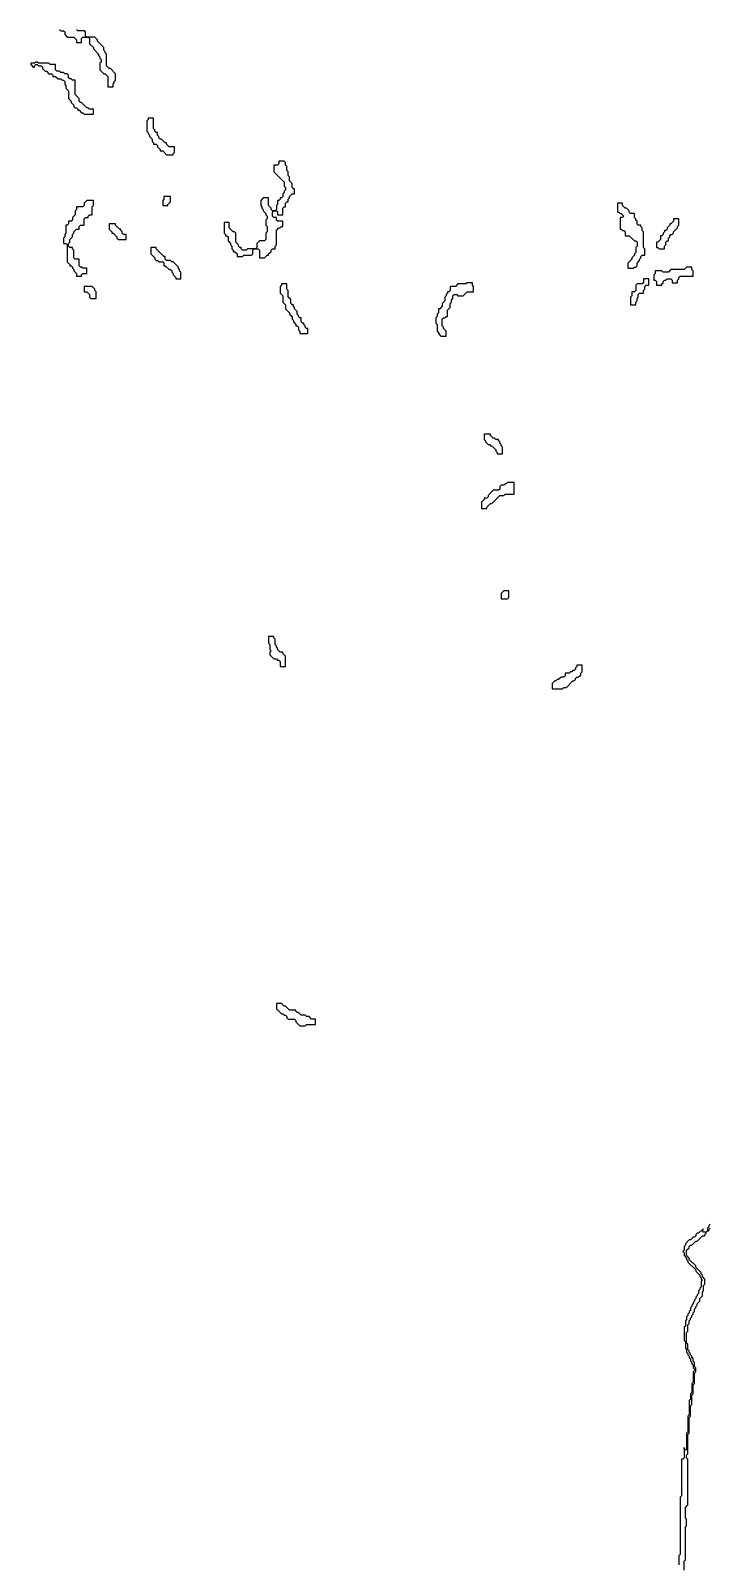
# Model space of a CAD drawing. Header units: metres. Extents: x 0 to 1000, y 0 to 1405.
# Drawn here: x 12.7 to 142.6, y 817.6 to 1111.2 of the extents above; entities that cross this region are included whole.
import ezdxf

# ---------------------------------------------------------------- set-up
doc = ezdxf.new("R2010")
doc.units = ezdxf.units.M

msp = doc.modelspace()

# ---------------------------------------------------------------- linework, layer by layer
for points in [[(18.25, 1111.5), (18.5, 1111.25), (19, 1111.25), (19.25, 1111), (19.25, 1110.5), (19.75, 1110), (21, 1110), (21.5, 1109.5), (21.5, 1109), (22.5, 1109), (22.5, 1109.75), (22.75, 1110), (23.75, 1110), (24, 1109.75), (24, 1108.75), (24.75, 1108), (24.75, 1107.75), (25.75, 1106.75), (25.75, 1106.5), (26, 1106.25), (26, 1106), (26.25, 1105.75), (26.25, 1105.25), (26, 1105), (26, 1103.75), (26.75, 1103), (27, 1103), (27.5, 1102.5), (27.5, 1100.5), (28.5, 1100.5), (28.5, 1101), (28.75, 1101.25), (28.75, 1101.5), (29, 1101.75), (29, 1103), (28, 1104), (27.75, 1104), (27.25, 1104.5), (27.25, 1106.75), (27, 1107), (27, 1107.25), (26.75, 1107.5), (26.75, 1108), (25.5, 1109.25), (25.5, 1109.5), (25, 1110), (23.5, 1110), (23.25, 1110.25), (23.25, 1111), (23, 1111.25), (21.75, 1111.25), (21.5, 1111.5)], [(142.75, 882.75), (142.5, 882.5), (142.5, 882.25), (142.25, 882), (142.25, 881.5), (142, 881.25), (141.5, 881.25), (141.25, 881.5), (141.5, 881.75), (141.25, 881.75), (140.5, 881), (140.25, 881), (140, 880.75), (140, 880.5), (139.75, 880.25), (139.5, 880.25), (139, 879.75), (138.75, 879.75), (138, 879), (138, 878.75), (137.75, 878.5), (137.75, 877.75), (137.5, 877.5), (137.75, 877.25), (137.75, 876.75), (138.25, 876.25), (138.25, 876), (138.5, 875.75), (138.5, 875.5), (140, 874), (140, 873.75), (140.75, 873), (140.75, 872.75), (141, 872.5), (141, 872.25), (141.25, 872), (141, 871.75), (141, 870.75), (140.75, 870.5), (140.75, 870.25), (140.5, 870), (140.5, 869.5), (140.25, 869.25), (140.25, 869), (140, 868.75), (140, 868.5), (139.75, 868.25), (139.75, 868), (139.5, 867.75), (139.5, 867.5), (139.25, 867.25), (139.25, 867), (139, 866.75), (139, 866.25), (138.75, 866), (138.75, 865.75), (138.5, 865.5), (138.5, 865.25), (138.25, 865), (138.25, 864.5), (138, 864.25), (138, 863.25), (137.75, 863), (137.75, 860.5), (138, 860.25), (138, 859), (138.25, 858.75), (138.25, 858.25), (138.5, 858), (138.5, 857.75), (138.75, 857.5), (138.75, 857.25), (139, 857), (139, 856.5), (139.25, 856.25), (139.25, 856), (139.5, 855.75), (139.5, 855.25), (139.75, 855), (139.75, 854.75), (139.5, 854.5), (139.5, 852.5), (139.25, 852.25), (139.25, 850.5), (139, 850.25), (139, 849.25), (138.75, 849), (138.75, 846.25), (138.5, 846), (138.5, 843), (138.25, 842.75), (138.25, 839.75), (138, 839.5), (137.75, 839.75), (137.75, 840), (137.75, 838), (137.5, 837.75), (137.25, 837.75), (137.25, 830.75), (137, 830.5), (137, 819.5), (136.75, 819.25), (136.75, 817.5)], [(137.75, 816.5), (137.75, 818.25), (138, 818.5), (138, 824.75), (138.25, 825), (138.25, 826.25), (138, 826.5), (138, 828.5), (138.5, 829), (138.5, 837.75), (138.25, 838), (138.25, 838.5), (138.5, 838.75), (138.5, 842.5), (138.75, 842.75), (138.75, 845.75), (139, 846), (139, 848), (139.25, 848.25), (139.25, 850), (139.5, 850.25), (139.5, 852), (139.75, 852.25), (139.75, 854.25), (140, 854.5), (140, 855.25), (139.75, 855.5), (139.75, 856.25), (139.5, 856.5), (139.5, 857), (139.25, 857.25), (139.25, 857.5), (139, 857.75), (139, 858), (138.75, 858.25), (138.75, 858.5), (138.5, 858.75), (138.5, 859.75), (138.25, 860), (138.25, 862), (138.5, 862.25), (138.5, 863.5), (138.75, 863.75), (138.75, 864.25), (139, 864.5), (139, 864.75), (139.25, 865), (139.25, 865.25), (139.5, 865.5), (139.5, 865.75), (139.75, 866), (139.75, 866.5), (140, 866.75), (140, 867), (140.25, 867.25), (140.25, 867.5), (140.75, 868), (140.75, 868.5), (141.25, 869), (141.25, 869.75), (141.5, 870), (141.5, 871), (141.75, 871.25), (141.75, 872.25), (141.25, 872.75), (141.25, 873), (141, 873.25), (141, 873.5), (140, 874.5), (140, 874.75), (138.75, 876), (138.75, 876.25), (138.25, 876.75), (138.25, 877.75), (138.75, 878.25), (138.75, 878.5), (139, 878.75), (139.25, 878.75), (140, 879.5), (140.25, 879.5), (141.25, 880.5), (141.75, 880.5), (141.75, 880.75), (142, 881), (142, 881.25), (142.25, 881.5), (142.5, 881.5), (142.5, 881.75), (142.75, 882)]]:
    msp.add_lwpolyline(points)
for points in [[(13.75, 1105.25), (13.5, 1105), (12.75, 1105), (12.75, 1104.75), (13.25, 1104.25), (13.5, 1104.25), (13.5, 1104.5), (13.75, 1104.75), (14, 1104.75), (14.25, 1104.5), (14.75, 1104.5), (15, 1104.25), (15, 1104), (15.5, 1103.5), (15.75, 1103.5), (16.25, 1103), (16.75, 1103), (17, 1102.75), (17, 1102.5), (17.5, 1102.5), (18, 1102), (18.5, 1102), (18.75, 1101.75), (19, 1101.75), (19.25, 1101.5), (19.25, 1101), (19.5, 1100.75), (19.5, 1100.25), (20, 1099.75), (20, 1098.25), (20.5, 1097.75), (20.5, 1097.5), (21, 1097), (21, 1096.75), (21.25, 1096.5), (21.5, 1096.5), (21.75, 1096.25), (21.75, 1096), (22, 1096), (22.5, 1095.5), (22.75, 1095.5), (23, 1095.25), (24.75, 1095.25), (24.75, 1096.25), (24, 1096.25), (23.75, 1096.5), (23.5, 1096.5), (22.5, 1097.5), (22.25, 1097.5), (22, 1097.75), (22, 1098.25), (21.25, 1099), (21.25, 1101.75), (20.75, 1101.75), (20.5, 1102), (20.25, 1102), (20, 1102.25), (20, 1102.75), (19.75, 1103), (19.25, 1103), (19, 1103.25), (18.5, 1103.25), (18.25, 1103.5), (17.75, 1103.5), (17.5, 1103.75), (17.5, 1104.75), (16.5, 1104.75), (16.25, 1105), (14.25, 1105), (14, 1105.25)], [(35.25, 1094.5), (35.25, 1094.25), (35, 1094), (35, 1092), (35.25, 1091.75), (35.25, 1091.5), (35.5, 1091.25), (35.5, 1091), (36, 1090.5), (36, 1090), (36.25, 1089.75), (36.25, 1089.5), (36.75, 1089.5), (37, 1089.25), (37, 1089), (37.5, 1088.5), (37.5, 1088.25), (38, 1088.25), (38.75, 1087.5), (40, 1087.5), (40, 1087.75), (40.25, 1088), (40.25, 1089), (39.25, 1089), (38.75, 1089.5), (38.75, 1089.75), (38.5, 1089.75), (37.75, 1090.5), (37.5, 1090.5), (37.25, 1090.75), (37.25, 1091), (37, 1091.25), (37, 1091.75), (36.75, 1091.75), (36.5, 1092), (36.5, 1092.25), (36.25, 1092.5), (36.25, 1094.5)], [(60.25, 1086.25), (60.25, 1085.75), (60, 1085.5), (59.25, 1085.5), (59.25, 1084.25), (61.25, 1082.25), (61.25, 1081.5), (61.5, 1081.25), (61.5, 1080.75), (61.25, 1080.5), (61.25, 1080.25), (61, 1080), (61, 1079.5), (60.75, 1079.25), (60.5, 1079.25), (60.5, 1079), (60.25, 1078.75), (60, 1078.75), (60, 1078), (59.75, 1077.75), (59.75, 1077), (59.5, 1076.75), (59, 1076.75), (58.75, 1077), (58.75, 1077.25), (58.25, 1077.75), (58.25, 1079.25), (57.25, 1079.25), (56.75, 1078.75), (56.75, 1077.75), (57, 1077.5), (57, 1077.25), (57.25, 1077), (57.25, 1076.75), (57.75, 1076.25), (57.75, 1076), (58, 1075.75), (58, 1075.25), (57.75, 1075), (57.75, 1074), (58, 1073.75), (58, 1072.75), (57.75, 1072.5), (57.75, 1071.25), (57.5, 1071), (56.5, 1071), (56, 1070.5), (56, 1069.75), (55.75, 1069.5), (54.25, 1069.5), (54, 1069.25), (53.25, 1069.25), (53, 1069.5), (53, 1069.75), (52.75, 1069.75), (52.5, 1070), (52.5, 1070.25), (52, 1070.75), (52, 1072.5), (51.75, 1072.75), (51.5, 1072.75), (50.75, 1073.5), (50.75, 1074.5), (49.75, 1074.5), (49.75, 1072.5), (50, 1072.25), (50, 1072), (50.25, 1072), (50.5, 1071.75), (50.5, 1071), (51, 1070.5), (51, 1070.25), (51.25, 1070), (51.25, 1069.5), (51.5, 1069.25), (51.5, 1069), (51.75, 1069), (52.25, 1068.5), (52.25, 1068), (53.25, 1068), (53.5, 1068.25), (55, 1068.25), (55.25, 1068.5), (55.25, 1069.25), (55.5, 1069.5), (56.25, 1069.5), (56.5, 1069.25), (56.5, 1067.75), (57.5, 1067.75), (58, 1068.25), (58.25, 1068.25), (58.25, 1068.5), (58.75, 1069), (58.75, 1069.25), (59, 1069.5), (59.5, 1069.5), (59.5, 1070), (59.75, 1070.25), (59.75, 1073), (60.25, 1073.5), (60.5, 1073.5), (60.75, 1073.75), (61, 1073.75), (61, 1074.75), (60, 1074.75), (59.75, 1075), (59.75, 1075.5), (59.25, 1075.5), (59, 1075.75), (59, 1076.5), (59.25, 1076.75), (59.75, 1076.75), (60, 1076.5), (60, 1076), (61, 1076), (61, 1077.25), (61.25, 1077.5), (61.5, 1077.5), (61.5, 1078.25), (61.75, 1078.5), (62, 1078.5), (62, 1079), (62.25, 1079.25), (62.25, 1079.5), (62.75, 1080), (63.25, 1080), (63.25, 1081), (63, 1081), (62.75, 1081.25), (62.75, 1082), (62.25, 1082.5), (62.25, 1083.25), (62, 1083.5), (62, 1084.25), (61.75, 1084.5), (61.75, 1085.25), (61.5, 1085.5), (61.5, 1086), (61.25, 1086.25)], [(23.5, 1078.75), (23, 1078.25), (23, 1077.75), (22.75, 1077.5), (21.5, 1077.5), (21.5, 1077), (21.25, 1076.75), (21.25, 1076), (20.75, 1075.5), (20.75, 1075), (20.5, 1074.75), (20, 1074.75), (20, 1074.25), (19.75, 1074), (19.5, 1074), (19.5, 1072.5), (19.25, 1072.25), (19.25, 1071.75), (19, 1071.5), (19, 1070.5), (19.5, 1070.5), (19.75, 1070.25), (19.75, 1067), (20.25, 1066.5), (20.25, 1066.25), (20.5, 1066.25), (20.75, 1066), (20.75, 1065.75), (21, 1065.5), (21, 1065.25), (21.5, 1064.75), (21.5, 1064.25), (22.5, 1064.25), (22.5, 1064.5), (22.75, 1064.75), (23.5, 1064.75), (23.5, 1065.75), (22.75, 1065.75), (22.5, 1066), (22.25, 1066), (22, 1066.25), (22, 1067.5), (21.25, 1067.5), (21, 1067.75), (21, 1069.25), (20.75, 1069.5), (20.75, 1069.75), (20.25, 1069.75), (20, 1070), (20, 1070.5), (20.25, 1070.75), (20.25, 1071.25), (20.75, 1071.75), (20.75, 1072.25), (21, 1072.5), (21, 1072.75), (21.5, 1073.25), (22, 1073.25), (22, 1073.75), (22.25, 1074), (23, 1074), (23, 1075.25), (23.25, 1075.5), (23.75, 1075.5), (23.75, 1075.75), (24, 1076), (24.5, 1076), (24.5, 1077.5), (24.75, 1077.75), (24.75, 1078.75)], [(38.25, 1079.5), (38.25, 1079), (38, 1078.75), (38, 1077.75), (39, 1077.75), (39, 1078), (39.5, 1078.5), (39.5, 1079.5)], [(125, 1078.25), (125, 1076.5), (125.25, 1076.5), (125.5, 1076.25), (125.75, 1076.25), (126.25, 1075.75), (126, 1075.5), (125.5, 1075.5), (125.5, 1073.25), (125.75, 1073.25), (126, 1073), (126.25, 1073), (126.5, 1072.75), (126.5, 1072), (127.25, 1072), (128.25, 1071), (128.5, 1071), (128.75, 1070.75), (128.75, 1070), (128.5, 1069.75), (128.5, 1068.75), (128.25, 1068.5), (128.25, 1068.25), (127.75, 1067.75), (127.75, 1067.5), (127, 1066.75), (127, 1065.75), (128, 1065.75), (128.25, 1066), (128.5, 1066), (128.75, 1066.25), (128.75, 1066.75), (129.25, 1067.25), (129.25, 1067.5), (129.5, 1067.75), (129.5, 1068), (129.75, 1068.25), (130.25, 1068.25), (130.25, 1069.5), (130, 1069.75), (130, 1072.75), (129.75, 1073), (129.75, 1073.5), (129.5, 1073.75), (129.5, 1074), (129, 1074), (128.75, 1074.25), (128.75, 1074.75), (128.5, 1075), (128.5, 1075.25), (128.25, 1075.5), (128.25, 1076.25), (127.5, 1076.25), (127.25, 1076.5), (127.25, 1076.75), (126.75, 1077.25), (126.5, 1077.25), (126, 1077.75), (126, 1078.25)], [(135.75, 1075.25), (135.75, 1074.75), (135.25, 1074.25), (135, 1074.25), (135, 1074), (134.5, 1073.5), (134.5, 1073.25), (134.25, 1073), (134, 1073), (134, 1072.75), (133.75, 1072.5), (133.75, 1072.25), (133.5, 1072), (133.25, 1072), (133.25, 1071.25), (132.75, 1070.75), (132.5, 1070.75), (132.5, 1069.75), (132.75, 1069.75), (133, 1069.5), (134, 1069.5), (134, 1070), (134.25, 1070.25), (134.25, 1070.75), (134.5, 1071), (134.75, 1071), (134.75, 1071.5), (135, 1071.75), (135, 1072), (135.25, 1072.25), (135.5, 1072.25), (135.75, 1072.5), (135.75, 1072.75), (136.5, 1073.5), (136.5, 1073.75), (136.75, 1074), (136.75, 1075.25)], [(27.75, 1074.25), (27.75, 1073.25), (28.25, 1072.75), (28.25, 1072.5), (28.5, 1072.5), (29.25, 1071.75), (29.25, 1071.5), (29.5, 1071.25), (31, 1071.25), (31, 1072.25), (30.5, 1072.25), (30.25, 1072.5), (30.25, 1072.75), (30, 1073), (30, 1073.25), (29.75, 1073.25), (29, 1074), (29, 1074.25)], [(35.75, 1069.75), (35.75, 1068.5), (36.5, 1067.75), (36.5, 1067.5), (36.75, 1067.25), (37, 1067.25), (37.25, 1067), (38, 1067), (38.25, 1066.75), (38.25, 1066.25), (38.5, 1066.25), (39.25, 1065.5), (39.5, 1065.5), (39.75, 1065.25), (39.75, 1065), (40, 1064.75), (40, 1064.5), (40.5, 1064), (40.5, 1063.75), (41.5, 1063.75), (41.5, 1065), (41.25, 1065.25), (41.25, 1065.5), (41, 1065.75), (41, 1066), (40, 1067), (39.75, 1067), (39.5, 1067.25), (38.75, 1067.25), (38.5, 1067.5), (38.5, 1068), (38.25, 1068), (36.75, 1069.5), (36.75, 1069.75)], [(138.25, 1066), (137.75, 1065.5), (135.25, 1065.5), (134.75, 1065), (133.75, 1065), (133.5, 1065.25), (132.25, 1065.25), (132.25, 1064.75), (132, 1064.5), (132, 1063.5), (132.25, 1063.5), (132.5, 1063.25), (132.5, 1062.5), (133.5, 1062.5), (133.5, 1062.75), (133.75, 1063), (133.75, 1063.25), (134, 1063.5), (134.25, 1063.5), (134.5, 1063.75), (135.25, 1063.75), (135.5, 1063.5), (135.5, 1063), (136.5, 1063), (136.5, 1063.5), (136.75, 1063.75), (136.75, 1064), (137, 1064.25), (139.5, 1064.25), (139.5, 1065.25), (139.25, 1065.5), (139.25, 1066)], [(96.25, 1063), (96, 1062.75), (94.5, 1062.75), (94, 1062.25), (93, 1062.25), (93, 1061.5), (92.75, 1061.25), (92.5, 1061.25), (92.5, 1061), (92.25, 1060.75), (92.25, 1060.5), (92, 1060.25), (92, 1059.5), (91.5, 1059), (91.5, 1058.5), (91, 1058), (90.75, 1058), (90.75, 1057.25), (90.5, 1057), (90.5, 1056.5), (90.25, 1056.25), (90.25, 1055.25), (90.5, 1055), (90.5, 1053.75), (90.75, 1053.5), (90.75, 1053.25), (91.25, 1052.75), (92.25, 1052.75), (92.25, 1053.75), (91.75, 1054.25), (91.75, 1054.5), (91.5, 1054.75), (91.5, 1056), (91.75, 1056.25), (92, 1056.25), (92.25, 1056.5), (92.5, 1056.5), (92.5, 1057.75), (93, 1058.25), (93, 1059), (93.25, 1059.25), (93.25, 1059.75), (93.5, 1060), (93.5, 1060.5), (93.75, 1060.75), (94.25, 1060.75), (94.5, 1060.5), (95.5, 1060.5), (96.25, 1061.25), (97.5, 1061.25), (97.5, 1062.25), (97.25, 1062.5), (97.25, 1063)], [(130, 1063.75), (130, 1063), (129.75, 1062.75), (128.75, 1062.75), (128.5, 1062.5), (128.5, 1061.5), (128.25, 1061.25), (127.75, 1061.25), (127.75, 1060.5), (127.5, 1060.25), (127.5, 1058.75), (128.5, 1058.75), (128.5, 1059.25), (128.75, 1059.5), (128.75, 1060), (129, 1060.25), (129, 1060.75), (129.25, 1061), (130, 1061), (130, 1061.5), (130.25, 1061.75), (130.25, 1062.25), (130.5, 1062.5), (131, 1062.5), (131, 1063.75)], [(23, 1062.25), (23, 1061.25), (23.5, 1061.25), (24, 1060.75), (24, 1060.25), (24.25, 1060), (25.25, 1060), (25.25, 1061.25), (25, 1061.5), (25, 1061.75), (24.5, 1062.25)], [(60.75, 1062.75), (60.75, 1062.5), (60.5, 1062.25), (60.5, 1061), (61, 1060.5), (61, 1059.25), (61.5, 1058.75), (61.5, 1058), (62.25, 1057.25), (62.25, 1057), (62.75, 1056.5), (62.75, 1056), (63, 1055.75), (63, 1055.5), (63.5, 1055), (63.5, 1054.75), (63.75, 1054.75), (64, 1054.5), (64, 1054), (64.25, 1053.75), (64.25, 1053.25), (65.75, 1053.25), (65.75, 1054.25), (65.5, 1054.25), (65.25, 1054.5), (65.25, 1054.75), (65, 1055), (65, 1055.25), (64.75, 1055.25), (64.5, 1055.5), (64.5, 1056.25), (64.25, 1056.25), (64, 1056.5), (64, 1056.75), (63.75, 1057), (63.75, 1057.5), (63.25, 1058), (63.25, 1058.25), (63, 1058.5), (63, 1058.75), (62.75, 1058.75), (62.5, 1059), (62.5, 1059.75), (62, 1060.25), (62, 1061.5), (61.75, 1061.75), (61.75, 1062.75)], [(99.5, 1034), (99.5, 1033), (99.75, 1032.75), (99.75, 1032.5), (100.25, 1032), (100.5, 1032), (100.75, 1031.75), (101, 1031.75), (101.75, 1031), (101.75, 1030.75), (102, 1030.5), (102, 1030.25), (103, 1030.25), (103, 1031.5), (102.75, 1031.75), (102.75, 1032), (102.5, 1032.25), (102.5, 1032.5), (102.25, 1032.75), (102.25, 1033), (101.75, 1033), (101.5, 1033.25), (101.25, 1033.25), (100.75, 1033.75), (100.75, 1034)], [(104, 1024.75), (103.75, 1024.5), (103.5, 1024.5), (103.25, 1024.25), (102.75, 1024.25), (102.5, 1024), (102.5, 1023.5), (102.25, 1023.25), (101.25, 1023.25), (100.25, 1022.25), (100.25, 1022), (100, 1021.75), (99.5, 1021.75), (99.5, 1021.5), (99, 1021), (99, 1019.75), (100, 1019.75), (100, 1020), (100.75, 1020.75), (101, 1020.75), (102.5, 1022.25), (103.25, 1022.25), (103.5, 1022.5), (105.25, 1022.5), (105.25, 1024.75)], [(103.25, 1004), (102.75, 1003.5), (102.75, 1002.5), (104, 1002.5), (104.25, 1002.75), (104.25, 1004)], [(58.25, 995.25), (58.25, 994), (58.5, 993.75), (58.5, 992.75), (58.75, 992.5), (58.5, 992.25), (58.5, 991.75), (59.25, 991), (59.75, 991), (60, 990.75), (60.25, 990.75), (60.5, 990.5), (60.5, 989.5), (61.5, 989.5), (61.5, 991.5), (61, 992), (61, 992.25), (60.5, 992.25), (60, 992.75), (60, 993), (59.75, 993.25), (59.75, 993.5), (59.5, 993.75), (59.5, 994.75), (59.25, 995), (59.25, 995.25)], [(117.25, 989.75), (117.25, 989.5), (117, 989.25), (117, 989), (116.75, 988.75), (116.5, 988.75), (116.25, 988.5), (116, 988.5), (115.75, 988.25), (115, 988.25), (115, 987.75), (114.75, 987.5), (114.25, 987.5), (113.75, 987), (113.5, 987), (113.25, 986.75), (113, 986.75), (112.5, 986.25), (112.5, 985.25), (114.5, 985.25), (114.75, 985.5), (115.25, 985.5), (116.5, 986.75), (116.75, 986.75), (117, 987), (117, 987.25), (117.25, 987.5), (117.5, 987.5), (117.75, 987.75), (118, 987.75), (118, 988.25), (118.25, 988.5), (118.25, 989.75)], [(59.75, 925), (59.75, 924), (60.75, 923), (61, 923), (61.25, 922.75), (61.5, 922.75), (61.75, 922.5), (61.75, 922.25), (62, 922), (63.25, 922), (63.5, 921.75), (63.5, 921.5), (64.25, 920.75), (65.25, 920.75), (65.5, 921), (67.25, 921), (67.25, 922), (66.5, 922), (66, 922.5), (65.5, 922.5), (65.25, 922.75), (64.5, 922.75), (64, 923.25), (63.75, 923.25), (63.5, 923.5), (63.5, 923.75), (62.25, 923.75), (61.5, 924.5), (61.25, 924.5), (60.75, 925)]]:
    msp.add_lwpolyline(points, close=True)

doc.saveas('drawing.dxf')
